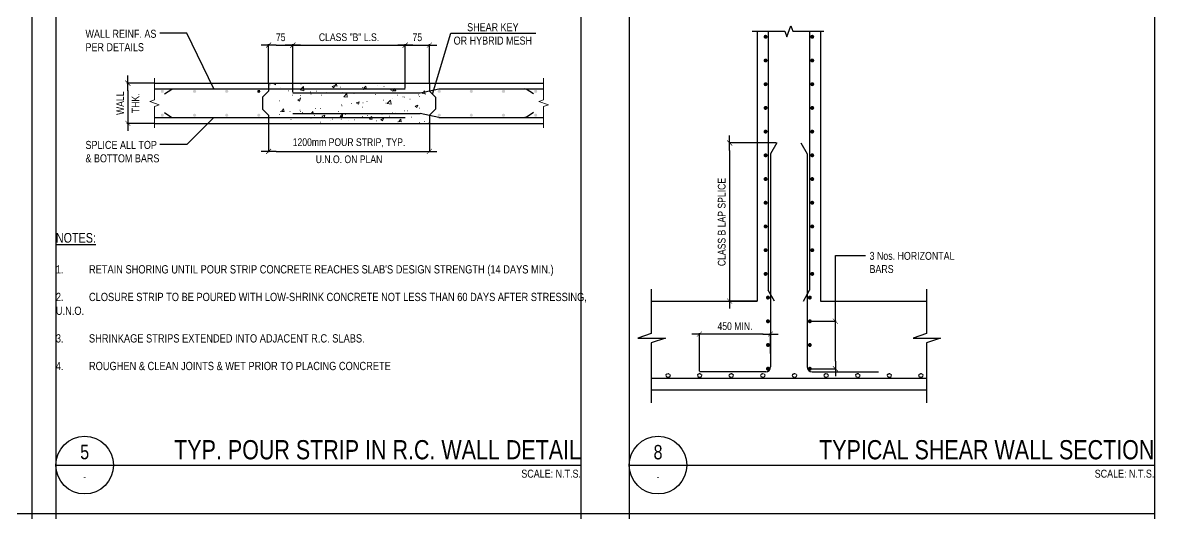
# Model space of a CAD drawing. Header units: millimetres. Extents: x 970 to 89875, y -16050 to 57314.
# Drawn here: x 54693 to 89875, y 20550 to 35806 of the extents above; entities that cross this region are included whole.
import ezdxf
from ezdxf.enums import TextEntityAlignment as Align

# ---------------------------------------------------------------- set-up
doc = ezdxf.new("R2010")
doc.units = ezdxf.units.MM
doc.linetypes.add('HIDDEN', pattern=[0.375, 0.25, -0.125])
for name, color, linetype in [('A-DIMN-100', 1, 'Continuous'), ('A-TEXT-NOTE-25', 2, 'Continuous'), ('C00-00-00', 7, 'Continuous'), ('S-BAR', 4, 'Continuous'), ('S-brkline-8', 8, 'Continuous'), ('S-G-DIMS', 1, 'Continuous'), ('S-G-LEDR', 2, 'Continuous'), ('S-G-TEXT', 3, 'Continuous'), ('S-G-TITL', 7, 'Continuous'), ('S-G-TITLREF', 4, 'Continuous'), ('S-re-bar-hid', 3, 'HIDDEN'), ('S-rebar-3', 4, 'Continuous'), ('S-strc2-2', 3, 'Continuous')]:
    doc.layers.add(name, color=color, linetype=linetype)
doc.layers.add('NPLT-JLA', color=193, linetype='Continuous', plot=False)
doc.layers.add('xs-nt-04$0$S-Anno-Text-G', color=2, linetype='Continuous', lineweight=20)
doc.styles.add('ARIAL', font='arial.ttf', dxfattribs={"width": 0.8})
doc.dimstyles.new('ARIALDIMS', dxfattribs={"dimscale": 12, "dimtxt": 20, "dimasz": 19.5, "dimexe": 2.25, "dimexo": 1.75, "dimgap": 10, "dimtad": 1, "dimzin": 3, "dimdsep": 46, "dimtxsty": 'ARIAL', "dimblk1": 'nyatick', "dimblk2": 'nyatick', "dimsah": 1, "dimcen": 2.25, "dimclrd": 1, "dimclre": 1, "dimclrt": 2, "dimadec": 0, "dimazin": 0, "dimtfac": 1, "dimtmove": 0, "dimatfit": 3, "dimfxl": 1, "dimfrac": 2, "dimtolj": 1, "dimtzin": 0, "dimarcsym": 0})
doc.dimstyles.new('xs-nt-04$0$A1x150', dxfattribs={"dimscale": 125, "dimtxt": 2, "dimasz": 1.5, "dimexe": 1, "dimexo": 1, "dimgap": 1, "dimtad": 1, "dimdec": 0, "dimzin": 0, "dimdsep": 46, "dimtxsty": 'ARIAL', "dimcen": 0.09, "dimdle": 1, "dimclrd": 1, "dimclre": 1, "dimclrt": 2, "dimazin": 0, "dimtfac": 1, "dimtdec": 0, "dimtix": 1, "dimtmove": 2, "dimatfit": 3, "dimfxl": 1, "dimtolj": 1, "dimtzin": 0, "dimlwd": -1, "dimlwe": -1, "dimarcsym": 0})

# ---------------------------------------------------------------- blocks, each defined once
blk = doc.blocks.new('nyatick')
at = {"layer": 'S-G-DIMS'}
blk.add_line((-1.01, 0), (1, 0), dxfattribs=at)
at = {"layer": 'S-G-DIMS', "const_width": 0.08}
blk.add_lwpolyline([(0.34, 0.34), (-0.34, -0.34)], dxfattribs=at)
blk = doc.blocks.new('*D912')
at = {"layer": 'Defpoints', "color": 0, "transparency": 16777216}
for p in [(78139, 32064), (76670, 27150), (77531, 27150)]:
    blk.add_point(p, dxfattribs=at)
at = {"layer": 'S-G-DIMS', "color": 1, "lineweight": -2, "transparency": 16777216}
for p, q in [((78118, 32064), (76643, 32064)), ((76670, 31830), (76670, 27384)), ((77510, 27150), (76643, 27150))]:
    blk.add_line(p, q, dxfattribs=at)
at = {"layer": 'S-G-DIMS', "color": 1, "lineweight": -2, "transparency": 16777216, "xscale": 234, "yscale": 234, "zscale": 234}
for p, rotation in [((76670, 32064), 90), ((76670, 27150), 270)]:
    blk.add_blockref('nyatick', p, dxfattribs=dict(at, rotation=rotation))
at = {"layer": 'S-G-DIMS', "color": 2, "transparency": 16777216, "insert": (76426, 29607), "char_height": 240, "attachment_point": 5, "rotation": 90, "style": 'ARIAL'}
blk.add_mtext('\\A1;CLASS B LAP SPLICE', dxfattribs=at)
blk = doc.blocks.new('*D916')
at = {"layer": 'Defpoints', "color": 0, "transparency": 16777216}
for p in [(75732, 26125), (77943, 25495), (75732, 24953)]:
    blk.add_point(p, dxfattribs=at)
at = {"layer": 'S-G-DIMS', "color": 1, "lineweight": -2, "transparency": 16777216}
for p, q in [((75732, 24974), (75732, 26152)), ((77709, 26125), (75966, 26125)), ((77943, 25516), (77943, 26152))]:
    blk.add_line(p, q, dxfattribs=at)
at = {"layer": 'S-G-DIMS', "color": 1, "lineweight": -2, "transparency": 16777216, "xscale": 234, "yscale": 234, "zscale": 234, "rotation": 180}
blk.add_blockref('nyatick', (75732, 26125), dxfattribs=at)
at = {"layer": 'S-G-DIMS', "color": 1, "lineweight": -2, "transparency": 16777216, "xscale": 234, "yscale": 234, "zscale": 234}
blk.add_blockref('nyatick', (77943, 26125), dxfattribs=at)
at = {"layer": 'S-G-DIMS', "color": 2, "transparency": 16777216, "insert": (76837, 26368), "char_height": 240, "attachment_point": 5, "style": 'ARIAL'}
blk.add_mtext('\\A1;450 MIN.', dxfattribs=at)
blk = doc.blocks.new('*D917')
at = {"layer": 'Defpoints', "color": 0, "transparency": 16777216}
for p in [(79165, 26521), (79961, 26521), (79165, 25047)]:
    blk.add_point(p, dxfattribs=at)
at = {"layer": 'S-G-DIMS', "color": 1, "lineweight": -2, "transparency": 16777216}
for p, q in [((79186, 26521), (79988, 26521)), ((79961, 25281), (79961, 26287)), ((79186, 25047), (79988, 25047))]:
    blk.add_line(p, q, dxfattribs=at)
at = {"layer": 'S-G-DIMS', "color": 1, "lineweight": -2, "transparency": 16777216, "xscale": 234, "yscale": 234, "zscale": 234}
for p, rotation in [((79961, 26521), 90), ((79961, 25047), 270)]:
    blk.add_blockref('nyatick', p, dxfattribs=dict(at, rotation=rotation))
blk = doc.blocks.new('*D903')
at = {"layer": 'Defpoints', "color": 0, "transparency": 16777216}
for p in [(63092, 35107), (62339, 33926), (63092, 33622)]:
    blk.add_point(p, dxfattribs=at)
at = {"layer": 'S-G-DIMS', "color": 1, "lineweight": -2, "transparency": 16777216}
for p, q in [((62339, 33947), (62339, 35134)), ((62573, 35107), (62858, 35107)), ((63092, 33643), (63092, 35134))]:
    blk.add_line(p, q, dxfattribs=at)
at = {"layer": 'S-G-DIMS', "color": 1, "lineweight": -2, "transparency": 16777216, "xscale": 234, "yscale": 234, "zscale": 234, "rotation": 180}
blk.add_blockref('nyatick', (62339, 35107), dxfattribs=at)
at = {"layer": 'S-G-DIMS', "color": 1, "lineweight": -2, "transparency": 16777216, "xscale": 234, "yscale": 234, "zscale": 234}
blk.add_blockref('nyatick', (63092, 35107), dxfattribs=at)
at = {"layer": 'S-G-DIMS', "color": 2, "transparency": 16777216, "insert": (62716, 35349), "char_height": 240, "attachment_point": 5, "style": 'ARIAL'}
blk.add_mtext('\\A1;75', dxfattribs=at)
blk = doc.blocks.new('*D904')
at = {"layer": 'Defpoints', "color": 0, "transparency": 16777216}
for p in [(62339, 32674), (67339, 32674), (67339, 31801)]:
    blk.add_point(p, dxfattribs=at)
at = {"layer": 'S-G-DIMS', "color": 1, "lineweight": -2, "transparency": 16777216}
for p, q in [((62339, 32653), (62339, 31774)), ((67339, 32653), (67339, 31774)), ((62573, 31801), (67105, 31801))]:
    blk.add_line(p, q, dxfattribs=at)
at = {"layer": 'S-G-DIMS', "color": 1, "lineweight": -2, "transparency": 16777216, "xscale": 234, "yscale": 234, "zscale": 234, "rotation": 180}
blk.add_blockref('nyatick', (62339, 31801), dxfattribs=at)
at = {"layer": 'S-G-DIMS', "color": 1, "lineweight": -2, "transparency": 16777216, "xscale": 234, "yscale": 234, "zscale": 234}
blk.add_blockref('nyatick', (67339, 31801), dxfattribs=at)
at = {"layer": 'S-G-DIMS', "color": 2, "transparency": 16777216, "char_height": 240, "attachment_point": 5, "style": 'ARIAL'}
for s, insert in [('\\A1;1200mm POUR STRIP, TYP.', (64839, 32067)), ('\\A1;U.N.O. ON PLAN', (64839, 31557))]:
    blk.add_mtext(s, dxfattribs=dict(at, insert=insert))
blk = doc.blocks.new('*D905')
at = {"layer": 'Defpoints', "color": 0, "transparency": 16777216}
for p in [(66586, 35107), (63092, 33622), (66586, 33749)]:
    blk.add_point(p, dxfattribs=at)
at = {"layer": 'S-G-DIMS', "color": 1, "lineweight": -2, "transparency": 16777216}
for p, q in [((63092, 33643), (63092, 35134)), ((63326, 35107), (66352, 35107)), ((66586, 33770), (66586, 35134))]:
    blk.add_line(p, q, dxfattribs=at)
at = {"layer": 'S-G-DIMS', "color": 1, "lineweight": -2, "transparency": 16777216, "xscale": 234, "yscale": 234, "zscale": 234, "rotation": 180}
blk.add_blockref('nyatick', (63092, 35107), dxfattribs=at)
at = {"layer": 'S-G-DIMS', "color": 1, "lineweight": -2, "transparency": 16777216, "xscale": 234, "yscale": 234, "zscale": 234}
blk.add_blockref('nyatick', (66586, 35107), dxfattribs=at)
at = {"layer": 'S-G-DIMS', "color": 2, "transparency": 16777216, "insert": (64839, 35351), "char_height": 240, "attachment_point": 5, "style": 'ARIAL'}
blk.add_mtext('\\A1;CLASS "B" L.S.', dxfattribs=at)
blk = doc.blocks.new('*D906')
at = {"layer": 'Defpoints', "color": 0, "transparency": 16777216}
for p in [(67339, 35107), (67339, 33926), (66586, 33749)]:
    blk.add_point(p, dxfattribs=at)
at = {"layer": 'S-G-DIMS', "color": 1, "lineweight": -2, "transparency": 16777216}
for p, q in [((66586, 33770), (66586, 35134)), ((66820, 35107), (67105, 35107)), ((67339, 33947), (67339, 35134))]:
    blk.add_line(p, q, dxfattribs=at)
at = {"layer": 'S-G-DIMS', "color": 1, "lineweight": -2, "transparency": 16777216, "xscale": 234, "yscale": 234, "zscale": 234, "rotation": 180}
blk.add_blockref('nyatick', (66586, 35107), dxfattribs=at)
at = {"layer": 'S-G-DIMS', "color": 1, "lineweight": -2, "transparency": 16777216, "xscale": 234, "yscale": 234, "zscale": 234}
blk.add_blockref('nyatick', (67339, 35107), dxfattribs=at)
at = {"layer": 'S-G-DIMS', "color": 2, "transparency": 16777216, "insert": (66962, 35349), "char_height": 240, "attachment_point": 5, "style": 'ARIAL'}
blk.add_mtext('\\A1;75', dxfattribs=at)
blk = doc.blocks.new('*D907')
at = {"layer": 'Defpoints', "color": 0, "transparency": 16777216}
for p in [(58794, 33926), (57962, 32674), (58794, 32674)]:
    blk.add_point(p, dxfattribs=at)
at = {"layer": 'S-G-DIMS', "color": 1, "lineweight": -2, "transparency": 16777216}
for p, q in [((58773, 33926), (57935, 33926)), ((57962, 33692), (57962, 32908)), ((58773, 32674), (57935, 32674))]:
    blk.add_line(p, q, dxfattribs=at)
at = {"layer": 'S-G-DIMS', "color": 1, "lineweight": -2, "transparency": 16777216, "xscale": 234, "yscale": 234, "zscale": 234}
for p, rotation in [((57962, 33926), 90), ((57962, 32674), 270)]:
    blk.add_blockref('nyatick', p, dxfattribs=dict(at, rotation=rotation))
at = {"layer": 'S-G-DIMS', "color": 2, "transparency": 16777216, "char_height": 240, "attachment_point": 5, "rotation": 90, "style": 'ARIAL'}
for s, insert in [('\\A1;WALL', (57722, 33300)), ('\\A1;THK.', (58202, 33300))]:
    blk.add_mtext(s, dxfattribs=dict(at, insert=insert))

msp = doc.modelspace()

# ---------------------------------------------------------------- hatches: boundary and pattern name
at = {"layer": 'S-BAR'}
h = msp.add_hatch(color=256, dxfattribs=at)
h.paths.add_polyline_path([(62085.279, 32928.194), (62068.359, 32962.032), (62034.556, 32978.951), (62000.718, 32962.032), (61983.799, 32928.194), (62000.718, 32894.355), (62034.556, 32877.436), (62068.359, 32894.355)])
h.paths.add_polyline_path([(61087.082, 33664.178), (61070.128, 33706.441), (61036.325, 33714.935), (61002.486, 33706.441), (60985.567, 33664.178), (61002.486, 33630.34), (61036.325, 33621.845), (61070.128, 33630.34)])
h.paths.add_polyline_path([(61087.082, 32928.194), (61070.128, 32962.032), (61036.325, 32978.951), (61002.486, 32962.032), (60985.567, 32928.194), (61002.486, 32894.355), (61036.325, 32877.436), (61070.128, 32894.355)])
h.paths.add_polyline_path([(60088.851, 33664.178), (60071.896, 33706.441), (60038.093, 33714.935), (60004.255, 33706.441), (59987.336, 33664.178), (60004.255, 33630.34), (60038.093, 33621.845), (60071.896, 33630.34)])
h.paths.add_polyline_path([(60088.851, 32928.194), (60071.896, 32962.032), (60038.093, 32978.951), (60004.255, 32962.032), (59987.336, 32928.194), (60004.255, 32894.355), (60038.093, 32877.436), (60071.896, 32894.355)])
h.paths.add_polyline_path([(59082.16, 33664.178), (59073.7, 33706.441), (59039.862, 33714.935), (58997.564, 33706.441), (58989.104, 33664.178), (58997.564, 33630.34), (59039.862, 33621.845), (59073.7, 33630.34)])
h.paths.add_polyline_path([(59082.16, 32928.194), (59073.7, 32962.032), (59039.862, 32978.951), (58997.564, 32962.032), (58989.104, 32928.194), (58997.564, 32894.355), (59039.862, 32877.436), (59073.7, 32894.355)])
h.paths.add_polyline_path([(67693.986, 33664.178), (67677.032, 33706.441), (67643.194, 33714.935), (67609.391, 33706.441), (67592.471, 33664.178), (67609.391, 33630.34), (67643.194, 33621.845), (67677.032, 33630.34)])
h.paths.add_polyline_path([(67693.986, 32928.194), (67677.032, 32962.032), (67643.194, 32978.951), (67609.391, 32962.032), (67592.471, 32928.194), (67609.391, 32894.355), (67643.194, 32877.436), (67677.032, 32894.355)])
h.paths.add_polyline_path([(68692.218, 33664.178), (68675.299, 33706.441), (68641.46, 33714.935), (68607.587, 33706.441), (68590.703, 33664.178), (68607.587, 33630.34), (68641.46, 33621.845), (68675.299, 33630.34)])
h.paths.add_polyline_path([(68692.218, 32928.194), (68675.299, 32962.032), (68641.46, 32978.951), (68607.587, 32962.032), (68590.703, 32928.194), (68607.587, 32894.355), (68641.46, 32877.436), (68675.299, 32894.355)])
h.paths.add_polyline_path([(69690.414, 33664.178), (69681.955, 33706.441), (69639.692, 33714.935), (69605.854, 33706.441), (69588.899, 33664.178), (69605.854, 33630.34), (69639.692, 33621.845), (69681.955, 33630.34)])
h.paths.add_polyline_path([(69690.414, 32928.194), (69681.955, 32962.032), (69639.692, 32978.951), (69605.854, 32962.032), (69588.899, 32928.194), (69605.854, 32894.355), (69639.692, 32877.436), (69681.955, 32894.355)])
h.paths.add_polyline_path([(70688.681, 33664.178), (70680.222, 33706.441), (70637.888, 33714.935), (70604.05, 33706.441), (70595.626, 33664.178), (70604.05, 33630.34), (70637.888, 33621.845), (70680.222, 33630.34)])
h.paths.add_polyline_path([(70688.681, 32928.194), (70680.222, 32962.032), (70637.888, 32978.951), (70604.05, 32962.032), (70595.626, 32928.194), (70604.05, 32894.355), (70637.888, 32877.436), (70680.222, 32894.355)])
h = msp.add_hatch(color=256, dxfattribs=at)
h.dxf.hatch_style = 2
h.paths.add_polyline_path([(62085.279, 33664.178), (62068.359, 33706.441), (62034.556, 33714.935), (62000.718, 33706.441), (61983.799, 33664.178), (62000.718, 33630.34), (62034.556, 33621.88), (62068.359, 33630.34)])

# ---------------------------------------------------------------- linework, layer by layer
at = {"layer": 'A-DIMN-100', "color": 1}
msp.add_line((79961.114, 28566.67), (80894.757, 28566.67), dxfattribs=at)
at = {"layer": 'C00-00-00', "color": 1, "lineweight": 0}
for points in [[(58794.498, 34078.663), (58794.498, 33401.931), (58642.261, 33351.173), (58938.311, 33249.658), (58794.498, 33198.865), (58794.498, 32530.558)], [(70883.252, 34078.663), (70883.252, 33401.931), (70739.403, 33351.173), (71035.489, 33249.658), (70883.252, 33198.865), (70883.252, 32530.558)]]:
    msp.add_lwpolyline(points, dxfattribs=at)
at = {"layer": 'C00-00-00', "color": 8, "lineweight": 0}
for points in [[(62381.435, 33867.173), (62389.859, 33867.173)], [(62482.95, 33917.93), (62499.834, 33926.425)], [(62482.95, 33917.93), (62550.591, 33875.632)], [(62550.591, 33875.632), (62567.511, 33926.425)], [(62694.44, 33799.496), (62702.864, 33799.496)], [(63320.379, 33714.935), (63421.894, 33816.415)], [(63345.758, 33892.587), (63354.217, 33892.587)], [(63430.353, 33689.521), (63421.894, 33816.415)], [(63481.111, 33926.425), (63489.606, 33926.425)], [(63481.111, 33926.425), (63557.247, 33917.93)], [(63557.247, 33917.93), (63557.247, 33926.425)], [(64310.151, 33816.415), (64394.747, 33850.254)], [(64310.151, 33816.415), (64369.368, 33774.117)], [(64369.368, 33774.117), (64394.747, 33850.254)], [(64394.747, 33841.794), (64453.964, 33917.93)], [(64394.747, 33841.794), (64470.883, 33833.334)], [(64462.423, 33833.334), (64453.964, 33917.93)], [(64563.938, 33799.496), (64572.398, 33799.496)], [(65249.165, 33791.036), (65257.625, 33791.036)], [(65299.923, 33765.693), (65359.14, 33833.334)], [(65376.059, 33757.198), (65359.14, 33833.334)], [(65731.362, 33858.713), (65739.821, 33858.713)], [(65925.932, 33816.415), (65934.392, 33816.415)], [(66585.78, 33909.506), (66594.24, 33909.506)], [(62948.157, 33689.521), (62956.652, 33689.521)], [(63083.51, 33545.708), (63091.97, 33545.708)], [(63244.242, 33410.355), (63328.874, 33444.193)], [(63303.46, 33368.057), (63328.874, 33444.193)], [(63320.379, 33714.935), (63430.353, 33689.521)], [(63328.874, 33537.284), (63337.298, 33537.284)], [(63328.874, 33469.607), (63337.298, 33469.607)], [(63633.384, 33655.683), (63641.843, 33655.683)], [(63650.338, 33579.547), (63658.762, 33579.547)], [(63819.494, 33672.602), (63827.954, 33672.602)], [(63971.767, 33554.203), (63980.227, 33554.203)], [(64124.075, 33647.223), (64132.499, 33647.223)], [(64310.151, 33630.304), (64318.61, 33630.304)], [(64631.615, 33647.223), (64640.075, 33647.223)], [(64673.913, 33503.446), (64775.428, 33604.925)], [(64673.913, 33503.446), (64783.888, 33486.527)], [(64783.888, 33486.527), (64775.428, 33604.925)], [(64927.701, 33748.774), (64936.16, 33748.774)], [(64986.918, 33604.925), (64995.377, 33604.925)], [(65283.039, 33731.855), (65291.463, 33731.855)], [(65299.923, 33765.693), (65376.059, 33757.198)], [(65663.685, 33571.122), (65672.145, 33571.122)], [(66128.998, 33714.935), (66222.018, 33748.774)], [(66128.998, 33714.935), (66196.639, 33672.602)], [(66196.639, 33672.602), (66222.018, 33748.774)], [(66196.639, 33461.112), (66205.099, 33461.112)], [(66213.558, 33681.097), (66272.775, 33757.198)], [(66213.558, 33681.097), (66289.73, 33681.097)], [(66289.73, 33681.097), (66272.775, 33757.198)], [(66340.487, 33545.708), (66348.912, 33545.708)], [(66509.644, 33503.446), (66518.104, 33503.446)], [(66568.861, 33486.527), (66577.321, 33486.527)], [(66729.593, 33427.274), (66738.053, 33427.274)], [(66991.841, 33562.628), (67000.3, 33562.628)], [(67017.219, 33511.87), (67025.679, 33511.87)], [(67118.734, 33604.925), (67186.446, 33681.097)], [(67118.734, 33604.925), (67194.871, 33596.466)], [(67194.871, 33596.466), (67186.446, 33681.097)], [(67220.249, 33579.547), (67228.709, 33579.547)], [(62677.485, 33376.517), (62685.945, 33376.517)], [(62745.162, 33046.628), (62804.379, 33122.729)], [(62821.263, 33038.168), (62804.379, 33122.729)], [(63244.242, 33410.355), (63303.46, 33368.057)], [(63311.919, 33080.466), (63320.379, 33080.466)], [(63794.116, 33139.648), (63802.611, 33139.648)], [(63954.848, 33131.224), (63963.343, 33131.224)], [(64597.812, 33249.623), (64606.236, 33249.623)], [(64614.696, 33224.244), (64623.156, 33224.244)], [(64910.782, 33291.956), (64919.276, 33291.956)], [(65063.054, 33308.875), (65156.11, 33342.713)], [(65063.054, 33308.875), (65130.766, 33266.542)], [(65130.766, 33266.542), (65156.11, 33342.713)], [(65249.165, 33173.486), (65257.625, 33173.486)], [(65266.084, 33308.875), (65274.544, 33308.875)], [(65393.013, 33351.138), (65401.438, 33351.138)], [(65909.013, 33393.436), (65917.508, 33393.436)], [(65985.149, 33300.38), (65993.609, 33300.38)], [(66027.483, 33291.956), (66128.998, 33393.436)], [(66027.483, 33291.956), (66145.882, 33275.037)], [(66145.882, 33275.037), (66128.998, 33393.436)], [(66890.325, 33207.325), (66974.957, 33241.163)], [(66890.325, 33207.325), (66949.543, 33165.027)], [(66949.543, 33165.027), (66974.957, 33241.163)], [(67034.139, 33148.143), (67042.598, 33148.143)], [(62669.026, 32953.572), (62677.485, 32953.572)], [(62702.864, 33038.168), (62711.324, 33038.168)], [(62745.162, 33046.628), (62821.263, 33038.168)], [(62973.536, 32869.012), (62981.995, 32869.012)], [(62998.914, 33038.168), (63007.374, 33038.168)], [(63032.753, 32792.84), (63041.212, 32792.84)], [(63320.379, 33046.628), (63328.874, 33046.628)], [(63379.631, 33012.789), (63388.091, 33012.789)], [(63650.338, 32835.138), (63658.762, 32835.138)], [(63658.762, 32970.492), (63717.979, 33038.168)], [(63658.762, 32970.492), (63734.899, 32962.032)], [(63734.899, 32962.032), (63717.979, 33038.168)], [(63768.737, 32919.769), (63777.197, 32919.769)], [(63997.146, 32894.355), (64090.201, 32928.194)], [(63997.146, 32894.355), (64064.823, 32852.092)], [(64056.363, 32978.951), (64064.823, 32978.951)], [(64064.823, 32852.092), (64090.201, 32928.194)], [(64259.393, 32750.542), (64267.853, 32750.542)], [(64327.07, 32809.759), (64335.565, 32809.759)], [(64504.721, 33046.628), (64513.181, 33046.628)], [(64563.938, 32885.931), (64631.615, 32962.032)], [(64563.938, 32885.931), (64640.075, 32885.931)], [(64580.858, 32792.84), (64589.317, 32792.84)], [(64597.812, 32801.3), (64606.236, 32801.3)], [(64640.075, 32885.931), (64631.615, 32962.032)], [(64733.13, 32953.572), (64741.59, 32953.572)], [(64809.302, 32767.461), (64817.726, 32767.461)], [(65003.837, 32784.381), (65012.297, 32784.381)], [(65063.054, 32852.092), (65071.549, 32852.092)], [(65249.165, 32885.931), (65257.625, 32885.931)], [(65418.357, 32919.769), (65426.817, 32919.769)], [(65477.574, 32809.759), (65536.791, 32885.931)], [(65477.574, 32809.759), (65553.71, 32801.3)], [(65553.71, 32801.3), (65536.791, 32885.931)], [(65553.71, 32894.355), (65562.17, 32894.355)], [(65680.604, 32750.542), (65689.064, 32750.542)], [(65824.417, 32792.84), (65909.013, 32826.679)], [(65824.417, 32792.84), (65883.634, 32750.542)], [(65858.256, 32962.032), (65866.75, 32962.032)], [(65883.634, 32750.542), (65909.013, 32826.679)], [(65892.094, 32970.492), (65900.553, 32970.492)], [(66095.124, 32894.355), (66103.584, 32894.355)], [(66179.72, 33004.33), (66188.18, 33004.33)], [(66289.73, 33021.249), (66298.154, 33021.249)], [(66357.371, 32725.199), (66365.831, 32725.199)], [(66391.21, 32733.623), (66450.462, 32801.3)], [(66391.21, 32733.623), (66458.886, 32725.199)], [(66458.886, 32725.199), (66450.462, 32801.3)], [(66551.977, 33063.547), (66560.401, 33063.547)], [(66661.952, 33063.547), (66670.376, 33063.547)], [(66771.891, 32869.012), (66780.351, 32869.012)], [(67186.446, 32733.623), (67194.871, 32733.623)], [(63946.388, 32708.28), (63954.848, 32708.28)], [(67034.139, 32699.785), (67042.598, 32699.785)]]:
    msp.add_lwpolyline(points, dxfattribs=at)
at = {"layer": 'C00-00-00', "lineweight": 0}
msp.add_lwpolyline([(67321.764, 32674.441), (67338.684, 32699.785)], dxfattribs=at)
at = {"layer": 'NPLT-JLA'}
for p, q in [((54975, 57150), (54975, 2250)), ((55725, 57150), (55725, -16050)), ((55725, 57150), (55725, 2250)), ((72050, 57150), (72050, -16050)), ((72050, 57150), (72050, 2250)), ((73550, 57150), (73550, -16050)), ((73550, 57150), (73550, 2250)), ((89875, 57150), (89875, -16050)), ((89875, 57150), (89875, 2250)), ((2250, 20550), (89875, 20550)), ((2250, 20550), (72050, 20550)), ((2250, 20550), (72050, 20550))]:
    msp.add_line(p, q, dxfattribs=at)
at = {"layer": 'S-BAR'}
for points in [[(58794.498, 33748.774), (66585.78, 33748.774)], [(59099.079, 33588.006), (59327.453, 33740.279), (59369.786, 33748.739)], [(63091.97, 33621.845), (67051.058, 33621.845), (67626.31, 33748.774)], [(67626.31, 33748.774), (70883.252, 33748.774)], [(70578.706, 33588.006), (70350.298, 33740.279), (70307.964, 33748.774)], [(58794.498, 32852.057), (66585.78, 32852.057)], [(59099.079, 33012.789), (59327.453, 32860.517), (59369.786, 32852.057)], [(63091.97, 32978.916), (67051.058, 32978.916)], [(67626.31, 32852.057), (67051.058, 32978.916)], [(67626.31, 32852.057), (70883.252, 32852.057)], [(70578.706, 33012.789), (70350.298, 32860.482), (70307.964, 32852.057)]]:
    msp.add_lwpolyline(points, dxfattribs=at)
at = {"layer": 'S-brkline-8', "color": 1, "linetype": 'Continuous'}
for p, q in [((78391.221, 35536.269), (78452.645, 35367.508)), ((78452.645, 35367.508), (78575.493, 35705.029)), ((78575.493, 35705.029), (78636.917, 35536.269))]:
    msp.add_line(p, q, dxfattribs=at)
for points in [[(77366.776, 35536.269), (78391.221, 35536.269)], [(78636.917, 35536.269), (79595.13, 35536.269)], [(74236.871, 27518.608), (74236.871, 26140.144), (73822.595, 25997.359), (74673.389, 25997.359), (74236.871, 25846.92), (74236.871, 23990.487)], [(82791.274, 27518.608), (82791.274, 26140.144), (82376.999, 25997.359), (83227.792, 25997.359), (82791.274, 25846.92), (82791.274, 23990.487)]]:
    msp.add_lwpolyline(points, dxfattribs=at)
at = {"layer": 'S-G-DIMS'}
msp.add_line((79961.114, 26519.007), (79961.114, 28566.67), dxfattribs=at)
at = {"layer": 'S-G-TITLREF'}
for p, q in [((55725, 22050), (72050, 22050)), ((73550, 22050), (89875, 22050))]:
    msp.add_line(p, q, dxfattribs=at)
for centre in [(56620.884, 22050), (74445.884, 22050)]:
    msp.add_circle(centre, 895.884, dxfattribs=at)
at = {"layer": 'S-re-bar-hid', "linetype": 'HIDDEN'}
msp.add_line((74236.871, 24754.533), (82791.274, 24754.533), dxfattribs=at)
for centre in [(74756.875, 24834.384), (75739.657, 24834.384), (76722.44, 24834.384), (77705.222, 24834.384), (78688.004, 24834.384), (79670.786, 24834.384), (80653.569, 24834.384), (81636.351, 24834.384), (82619.133, 24834.384)]:
    msp.add_circle(centre, 61.424, dxfattribs=at)
at = {"layer": 'S-rebar-3'}
for p, q in [((77869.107, 35536.269), (77869.103, 27490.511)), ((79159.02, 35536.269), (79159.024, 27490.51)), ((78139.388, 32063.976), (77942.814, 31723.5)), ((78888.757, 32063.976), (79085.314, 31723.53)), ((77942.814, 31723.5), (77942.811, 25100.348)), ((79085.313, 31723.531), (79085.316, 25100.096)), ((78065.678, 27150.065), (77869.121, 27490.51)), ((78962.467, 27150.065), (79159.024, 27490.51)), ((77795.393, 24952.931), (75731.533, 24952.931)), ((79232.734, 24952.931), (81296.576, 24952.931))]:
    msp.add_line(p, q, dxfattribs=at)
at = {"layer": 'S-rebar-3', "const_width": 61.117}
for points in [[(77820.222, 35365.811, -1), (77758.491, 35365.811, -1)], [(79208.001, 35365.811, 1), (79269.732, 35365.811, 1)], [(77820.222, 34628.724, -1), (77758.491, 34628.724, -1)], [(79208.001, 34628.724, 1), (79269.732, 34628.724, 1)], [(77820.222, 33891.637, -1), (77758.491, 33891.637, -1)], [(79208.001, 33891.637, 1), (79269.732, 33891.637, 1)], [(77820.222, 33154.551, -1), (77758.491, 33154.551, -1)], [(79208.001, 33154.551, 1), (79269.732, 33154.551, 1)], [(77820.222, 32417.464, -1), (77758.491, 32417.464, -1)], [(79208.001, 32417.464, 1), (79269.732, 32417.464, 1)], [(77820.222, 31680.377, -1), (77758.491, 31680.377, -1)], [(79208.001, 31680.377, 1), (79269.732, 31680.377, 1)], [(77820.222, 30943.291, -1), (77758.491, 30943.291, -1)], [(79208.001, 30943.291, 1), (79269.732, 30943.291, 1)], [(77820.222, 30206.204, -1), (77758.491, 30206.204, -1)], [(79208.001, 30206.204, 1), (79269.732, 30206.204, 1)], [(77820.222, 29469.117, -1), (77758.491, 29469.117, -1)], [(79208.001, 29469.117, 1), (79269.732, 29469.117, 1)], [(77820.222, 28732.031, -1), (77758.491, 28732.031, -1)], [(79208.001, 28732.031, 1), (79269.732, 28732.031, 1)], [(77820.222, 27994.944, -1), (77758.491, 27994.944, -1)], [(79208.001, 27994.944, 1), (79269.732, 27994.944, 1)], [(77893.826, 27257.857, -1), (77832.095, 27257.857, -1)], [(79134.301, 27257.857, 1), (79196.032, 27257.857, 1)], [(77893.826, 26520.771, -1), (77832.095, 26520.771, -1)], [(79134.301, 26520.771, 1), (79196.032, 26520.771, 1)], [(77893.826, 25783.684, -1), (77832.095, 25783.684, -1)], [(79134.301, 25783.684, 1), (79196.032, 25783.684, 1)], [(77893.826, 25046.597, -1), (77832.095, 25046.597, -1)], [(79134.301, 25046.597, 1), (79196.032, 25046.597, 1)]]:
    msp.add_lwpolyline(points, format="xyb", close=True, dxfattribs=at)
at = {"layer": 'S-rebar-3'}
for centre, start, end in [((77795.393, 25100.348), 270, 359.9999715), ((79232.734, 25100.348), 180.0000285, 270)]:
    msp.add_arc(centre, 147.417, start, end, dxfattribs=at)
at = {"layer": 'S-strc2-2'}
for p, q in [((77531.286, 35536.269), (77531.29, 27150.065)), ((79496.852, 35536.269), (79496.855, 27150.065)), ((74236.871, 27150.065), (77531.29, 27150.065)), ((79496.855, 27150.065), (82791.274, 27150.065)), ((74236.871, 24385.989), (82791.274, 24385.989))]:
    msp.add_line(p, q, dxfattribs=at)
for points in [[(58794.498, 33926.425), (70883.252, 33926.425)], [(62339.066, 33926.425), (62339.066, 33672.637), (62152.956, 33486.527), (62152.956, 33114.34), (62339.066, 32928.194), (62339.066, 32674.441)], [(67338.684, 33926.425), (67338.684, 33672.637), (67524.795, 33486.527), (67524.795, 33114.34), (67338.684, 32928.194), (67338.684, 32674.441)], [(58794.498, 32674.441), (70883.252, 32674.441)]]:
    msp.add_lwpolyline(points, dxfattribs=at)

# ---------------------------------------------------------------- texts
at = {"layer": 'A-TEXT-NOTE-25', "insert": (81021.593, 28677.854), "char_height": 245.69556, "width": 3207.3709, "attachment_point": 1, "style": 'ARIAL'}
msp.add_mtext('3 Nos. HORIZONTAL\\PBARS', dxfattribs=at)
at = {"layer": 'S-G-LEDR', "color": 3, "insert": (55725, 29265.579), "char_height": 257.511192, "width": 16279.37629, "attachment_point": 1, "style": 'ARIAL'}
msp.add_mtext("\\pxsm1;{\\H1.165x;\\LNOTES:^J\\P\\pi-3,l4,t4;}1.^IRETAIN SHORING UNTIL POUR STRIP CONCRETE REACHES SLAB'S DESIGN STRENGTH (14 DAYS MIN.)^J\\P2.^ICLOSURE STRIP TO BE POURED WITH LOW-SHRINK CONCRETE NOT LESS THAN 60 DAYS AFTER STRESSING, U.N.O. ^J\\P3.^ISHRINKAGE STRIPS EXTENDED INTO ADJACENT R.C. SLABS.^J\\P4.^IROUGHEN & CLEAN JOINTS & WET PRIOR TO PLACING CONCRETE", dxfattribs=at)
at = {"layer": 'S-G-TEXT', "color": 7, "char_height": 248.85672, "width": 1863.91779, "attachment_point": 3, "style": 'ARIAL'}
for insert in [(72050, 21908.08), (89875, 21908.08)]:
    msp.add_mtext('\\W0.8000;SCALE: N.T.S.', dxfattribs=dict(at, insert=insert))
at = {"layer": 'S-G-TITL', "char_height": 597.2561, "width": 17688.41199, "attachment_point": 3, "style": 'ARIAL'}
for s, insert in [('TYP. POUR STRIP IN R.C. WALL DETAIL', (72050, 22827.396)), ('TYPICAL SHEAR WALL SECTION', (89875, 22827.396))]:
    msp.add_mtext(s, dxfattribs=dict(at, insert=insert))
at = {"layer": 'S-G-TITLREF', "style": 'ARIAL', "width": 0.8}
for s, height, p in [('5', 447.942, (56620.884, 22453.472)), ('8', 447.942, (74445.884, 22453.472)), ('-', 248.857, (56620.884, 21687.733)), ('-', 248.857, (74445.884, 21687.733))]:
    msp.add_text(s, height=height, dxfattribs=at).set_placement(p, align=Align.MIDDLE)
at = {"layer": 'xs-nt-04$0$S-Anno-Text-G', "char_height": 250.02231, "style": 'ARIAL'}
for s, insert, width, attachment_point in [('WALL REINF. AS \\PPER DETAILS', (56646.516, 35248.823), 11904.16426, 4), ('\\pxqc;SHEAR KEY \\POR HYBRID MESH', (70562.666, 35453.789), 2504.57552, 6), ('SPLICE ALL TOP\\P& BOTTOM BARS', (56646.516, 31793.907), 11904.16426, 4)]:
    msp.add_mtext(s, dxfattribs=dict(at, insert=insert, width=width, attachment_point=attachment_point))

# ---------------------------------------------------------------- dimensions: what is measured, and where the dimension line sits
at = {"layer": 'S-G-DIMS'}
for base, p1, p2, text, picture, middle in [((66585.78, 35106.913), (63091.97, 33621.845), (66585.78, 33748.774), 'CLASS "B" L.S.', '*D905', (64838.875, 35351.005)), ((63091.97, 35106.913), (62339.066, 33926.425), (63091.97, 33621.845), '75', '*D903', (62715.518, 35348.959)), ((67338.684, 35106.913), (66585.78, 33748.774), (67338.684, 33926.425), '75', '*D906', (66962.232, 35348.959)), ((67338.684, 31801.348), (62339.066, 32674.441), (67338.684, 32674.441), '1200mm POUR STRIP, TYP.\\XU.N.O. ON PLAN', '*D904', (64838.875, 31801.348)), ((75731.551, 26125.174), (77942.811, 25495.271), (75731.551, 24952.931), '450 MIN.', '*D916', (76837.181, 26367.712))]:
    dim = msp.add_linear_dim(base=base, p1=p1, p2=p2, text=text, dimstyle='ARIALDIMS', dxfattribs=at)
    dim.commit()
    dim.dimension.update_dxf_attribs({"geometry": picture, "text_midpoint": middle})
for base, p1, p2, angle, text, picture, middle in [((57961.709, 32674.441), (58794.498, 33926.425), (58794.498, 32674.441), 90, 'WALL\\XTHK.', '*D907', (57961.709, 33300.433)), ((76670.399, 27150.065), (78139.369, 32063.976), (77531.29, 27150.065), 90, 'CLASS B LAP SPLICE', '*D912', (76426.306, 29607.02)), ((79961.114, 26520.771), (79165.166, 25046.597), (79165.166, 26520.771), 270, ' ', '*D917', (79961.114, 25783.684))]:
    dim = msp.add_linear_dim(base=base, p1=p1, p2=p2, angle=angle, text=text, dimstyle='ARIALDIMS', dxfattribs=at)
    dim.commit()
    dim.dimension.update_dxf_attribs({"geometry": picture, "text_midpoint": middle})

# ---------------------------------------------------------------- leaders
for points in [[(60635.934, 33748.774), (59801.225, 35474.495), (58955.266, 35474.495)], [(67431.739, 33579.582), (67999.799, 35474.495), (70650.002, 35474.495)], [(60631.689, 32852.057), (59801.19, 32018.499), (58953.328, 32018.499)]]:
    msp.add_leader(points, dimstyle='xs-nt-04$0$A1x150', override={"dimscale": 20, "dimrnd": 10})

doc.saveas('drawing.dxf')
